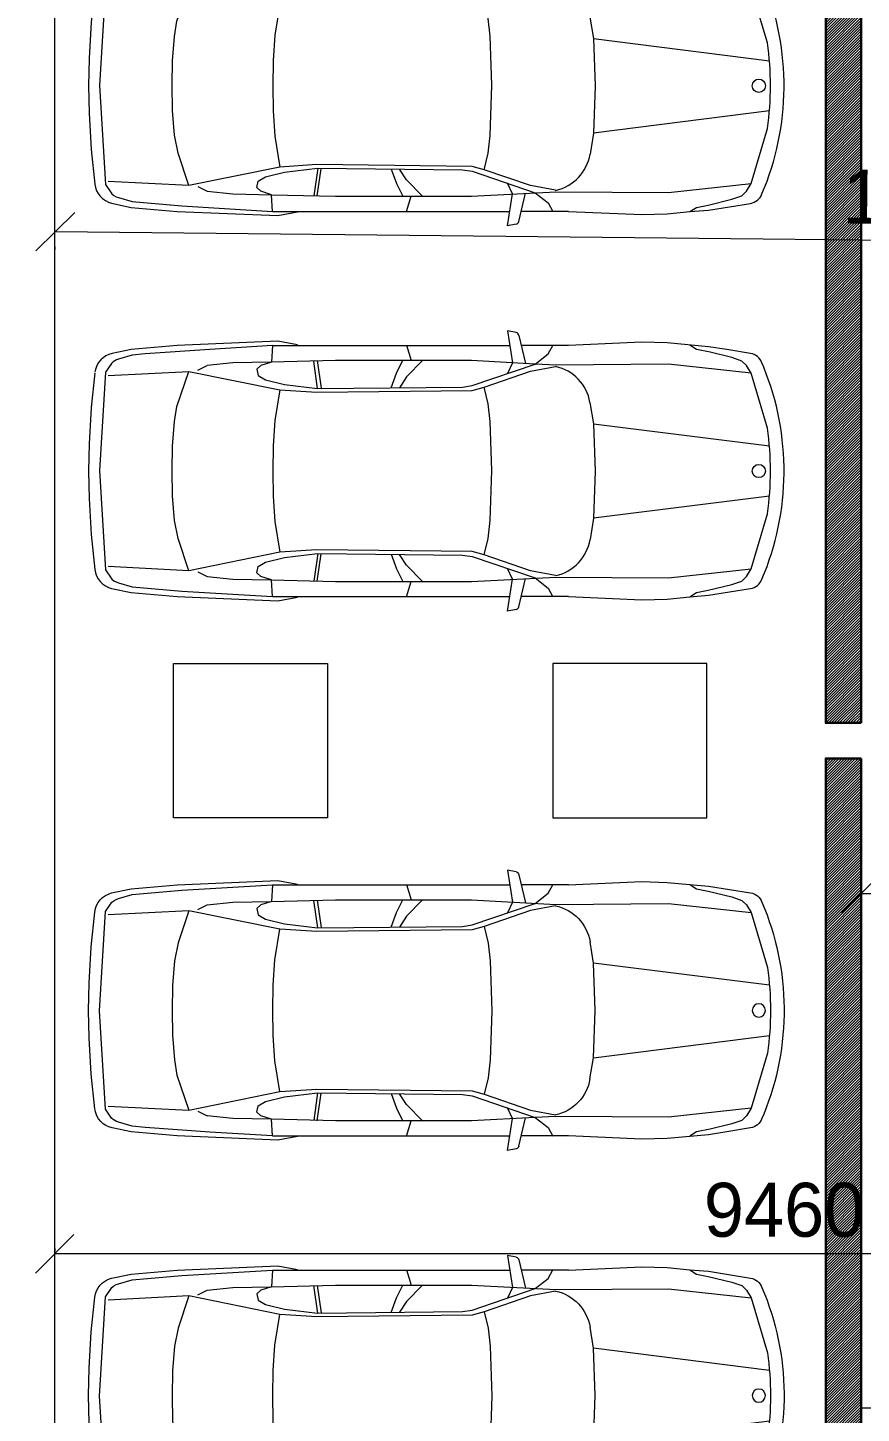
# Model space of a CAD drawing. Header units: metres. Extents: x 5205117 to 5948571, y 646915 to 1143748.
# Drawn here: x 5289672 to 5295077, y 1011326 to 1020317 of the extents above; entities that cross this region are included whole.
import ezdxf

# ---------------------------------------------------------------- set-up
doc = ezdxf.new("R2010")
doc.units = ezdxf.units.M
doc.header["$MEASUREMENT"] = 0
doc.header["$PDMODE"] = 35
doc.header["$PDSIZE"] = 10
for name, pattern in [('DASHED', [0.75, 0.5, -0.25]), ('DOT', [0.25, 0, -0.25]), ('DOT2', [0.125, 0, -0.125])]:
    doc.linetypes.add(name, pattern=pattern)
doc.layers.get('0').update_dxf_attribs({"color": 1, "linetype": 'DASHED', "lineweight": 30})
for name, color, linetype, lineweight in [('A-Elevation 2', 163, 'Continuous', 9), ('CAR', 251, 'Continuous', 0), ('landscape lines', 7, 'Continuous', 0), ('road ht', 8, 'Continuous', 5), ('WALL', 7, 'Continuous', 30), ('WALL HATCH', 252, 'Continuous', 0)]:
    doc.layers.add(name, color=color, linetype=linetype, lineweight=lineweight)
doc.styles.get("Standard").update_dxf_attribs({"font": 'GOTHIC.TTF'})
doc.dimstyles.get("Standard").update_dxf_attribs({"dimtxt": 2, "dimasz": 1, "dimexe": 0, "dimexo": 0, "dimgap": 0.1, "dimtad": 1, "dimdsep": 46, "dimtxsty": 'Standard', "dimblk": 'OBLIQUE', "dimcen": 0.1, "dimclrd": 256, "dimclre": 256, "dimclrt": 256, "dimadec": 0, "dimazin": 0, "dimtfac": 1, "dimtofl": 0, "dimtmove": 1, "dimatfit": 2, "dimldrblk": 'OPEN90', "dimfxl": 1, "dimtolj": 1, "dimtzin": 0, "dimlwd": -1, "dimlwe": -1, "dimarcsym": 0})

# ---------------------------------------------------------------- blocks, each defined once
blk = doc.blocks.new('A$C4CA47BB0')
at = {"layer": 'CAR'}
for p, q in [((-2.991567119879619, -0.3516633310682664), (-2.937115266826368, -0.3402373804092349)), ((-2.937115266826368, -0.3402373804092349), (-2.968129342465545, -0.5479710039053316)), ((-4.23915245812168, -0.4433533960382192), (-4.512537461981992, -0.4867865871019603)), ((-4.119777241818156, -0.4335420214993064), (-4.23915245812168, -0.4433533960382192)), ((-4.119777241818156, -0.4335420214993064), (-4.161233670527508, -0.460955191476387)), ((-3.971470406830122, -0.4191985354336794), (-4.119777241818156, -0.4335420214993064)), ((-3.806537173546531, -0.4138500242424925), (-3.971470406830122, -0.4191985354336794)), ((-3.33223402553449, -0.434919695935605), (-3.806537173546531, -0.4138500242424925)), ((-3.33223402553449, -0.434919695935605), (-3.025185747348587, -0.434919695935605)), ((-3.199901198038788, -0.4903729141969961), (-3.231295683119242, -0.4343948675777938)), ((-3.00991424447966, -0.369602255830614), (-3.052684110818518, -0.5525249832808186)), ((-1.411737642163643, -0.434919695935605), (-2.951252830658632, -0.434919695935605)), ((-2.282170936856346, -0.4340686721770908), (-2.312277496794195, -0.5325705718460085)), ((-1.446908886851815, -0.4075885303900577), (-1.574946504506442, -0.4308814333089686)), ((-0.7938825493911279, -0.434919695935605), (-1.446908886851815, -0.4075885303900577)), ((-1.411737642163643, -0.434919695935605), (-1.405389132494747, -0.5429960684505204)), ((-0.8235004996040514, -0.4708066570692608), (-1.411737642163643, -0.434919695935605)), ((-0.4965825478921033, -0.4608185174256505), (-0.7938825493911279, -0.434919695935605)), ((-4.455077868648004, -0.5361714775062865), (-4.486498321801264, -0.5659226849147672)), ((-4.391557236740482, -0.5134398493537446), (-4.455077868648004, -0.5361714775062865)), ((-4.236782530078926, -0.4760002710045228), (-4.391557236740482, -0.5134398493537446)), ((-4.161233670527508, -0.460955191476387), (-4.236782530078926, -0.4760002710045228)), ((-2.703552525612395, -0.5325705718460085), (-3.248851464961263, -0.5621650596731342)), ((-3.11527171454145, -0.5557924042586819), (-3.199901198038788, -0.4903729141969961)), ((-1.821557061784915, -0.5325705718460085), (-2.703552525612395, -0.5325705718460085)), ((-2.384852329003479, -0.5325705718460085), (-2.282170936856346, -0.6395535519532132)), ((-2.216802927358003, -0.6154551832914876), (-2.257087148293067, -0.5325705718460085)), ((-1.405389132494747, -0.5429960684505204), (-1.821557061784915, -0.5325705718460085)), ((-1.702293918202485, -0.5355591777570226), (-1.728194562010685, -0.7116700705082621)), ((-1.705928992374538, -0.7149429584478639), (-1.679632449393466, -0.536125919490587)), ((-0.5024791220293992, -0.4986662956089276), (-0.8235004996040514, -0.4708066570692608)), ((-0.413251923460848, -0.5239601066368778), (-0.5024791220293992, -0.4986662956089276)), ((-0.3692986876267241, -0.4879619839412044), (-0.4965825478921033, -0.4608185174256505)), ((-4.516194859586903, -0.6147335443038173), (-4.622074880100627, -0.9716824296428968)), ((-3.979561966223628, -0.5570188260753639), (-4.516194859586903, -0.6147335443038173)), ((-4.486498321801264, -0.5659226849147672), (-4.516194859586903, -0.6147335443038173)), ((-3.248851464961263, -0.5621650596731342), (-3.979561966223628, -0.5570188260753639)), ((-3.248209552501066, -0.5716921521816403), (-3.086220733852315, -0.6028975714925764)), ((-2.708015844533293, -0.6954003914852365), (-3.11527171454145, -0.5557924042586819)), ((-3.086220733852315, -0.6028975714925764), (-2.785196136674131, -0.7053229275807098)), ((-2.968129342465545, -0.5479710039053316), (-2.935410030253479, -0.6175818315241486)), ((-2.182683617285875, -0.7097785016430862), (-2.216802927358003, -0.6154551832914876)), ((-1.459355792665519, -0.7227443132760527), (-0.8694578325939799, -0.6032656802690326)), ((-1.405389132494747, -0.5429960684505204), (-1.335718168294988, -0.5660994500194647)), ((-1.155897486223693, -0.5485049438611895), (-1.405389132494747, -0.5429960684505204)), ((-1.335718168294988, -0.5660994500194647), (-1.310824812237115, -0.5892757244164386)), ((-1.310824812237115, -0.5892757244164386), (-1.319838010314925, -0.6300465049716877)), ((-0.9885196097475271, -0.5660994500194647), (-1.155897486223693, -0.5485049438611895)), ((-0.9285484029387587, -0.595741318184082), (-0.9885196097475271, -0.5660994500194647)), ((-0.8694578325939799, -0.6032656802690326), (-0.3464246906714834, -0.6294688293146464)), ((-0.8694578325939799, -0.6032656802690326), (-0.7997643171765956, -0.8122895068026992)), ((-0.3286374741073814, -0.608530364710532), (-0.3658465288899606, -0.554970537632471)), ((-0.2905997189918708, -1.252655121228599), (-0.3286374741073814, -0.608530364710532)), ((-0.2361556108044169, -0.8369928859301581), (-0.2604740246842994, -0.6118761454781634)), ((-2.785196136674131, -0.7053229275807098), (-2.810944161128646, -0.8129619431347237)), ((-2.785196136674131, -0.7053229275807098), (-2.706967098980385, -0.7271689078843337)), ((-2.64346560143531, -0.7047871653030597), (-2.708015844533293, -0.6954003914852365)), ((-1.704436056157647, -0.7149593593348982), (-2.64346560143531, -0.7047871653030597)), ((-2.282170936856346, -0.6395535519532132), (-2.236429776652585, -0.7091971813460987)), ((-1.491078751050736, -0.6884136140015471), (-1.704436056157647, -0.7149593593348982)), ((-1.366186914467107, -0.6583726576063782), (-1.491078751050736, -0.6884136140015471)), ((-1.319838010314925, -0.6300465049716877), (-1.366186914467107, -0.6583726576063782)), ((-3.494170452457183, -0.9429863459099579), (-3.471569120234562, -0.8053154855642788)), ((-2.706967098980385, -0.7271689078843337), (-1.699226041338988, -0.7380846087526152)), ((-1.699226041338988, -0.7380846087526152), (-1.459355792665519, -0.7227443132760527)), ((-1.428274746747775, -0.9226109783958236), (-1.459355792665519, -0.7227443132760527)), ((-2.810944161128646, -0.8129619431347237), (-2.824308605406259, -0.9283239537271584)), ((-0.7997643171765956, -0.8122895068026992), (-0.7771700464454623, -0.9293189408163016)), ((-0.2226601872243918, -1.072504143536207), (-0.2361556108044169, -0.8369928859301581)), ((-4.635226568447251, -1.087376102595954), (-3.494170452457183, -0.9429863459099579)), ((-3.50375449249259, -1.25), (-3.494170452457183, -0.9429863459099579)), ((-2.824308605406259, -0.9283239537271584), (-2.834001073520994, -1.253956258195103)), ((-1.416734901044037, -1.086279065548297), (-1.428274746747775, -0.9226109783958236)), ((-0.7771700464454623, -0.9293189408163016), (-0.7646226851975368, -1.088748310068695)), ((-0.218342198373648, -1.250001822321792), (-0.2226601872243918, -1.072504143536207)), ((-1.4146597333729, -1.246767203114359), (-1.416734901044037, -1.086279065548297)), ((-0.7646226851975368, -1.088748310068695), (-0.7622267890892542, -1.253236441527406)), ((-4.729999999999563, -1.25), (-4.729925284855199, -1.25)), ((-3.494170452457183, -1.557017298735445), (-3.50375449249259, -1.25)), ((-2.834001073520994, -1.253956258195103), (-2.830616112860298, -1.380616656997518)), ((-1.416734901044037, -1.413722756773495), (-1.4146597333729, -1.246767203114359)), ((-0.7622267890892542, -1.253236441527406), (-0.7646226851975373, -1.41125533457307)), ((-0.3286374741073814, -1.891473279931233), (-0.2905997189918708, -1.252655121228599)), ((-0.2226601872243918, -1.427499501105558), (-0.218342198373648, -1.250001822321792)), ((-3.494170452457183, -1.557017298735445), (-4.635226568447251, -1.412625719724019)), ((-2.830616112860298, -1.380616656997518), (-2.824308605406259, -1.571677868598272)), ((-1.428274746747775, -1.577392666245942), (-1.416734901044037, -1.413722756773495)), ((-0.7646226851975373, -1.41125533457307), (-0.7771700464454627, -1.570684703827283)), ((-0.2361556108044172, -1.663008936391634), (-0.2226601872243918, -1.427499501105558)), ((-4.622074880100627, -1.528319392678895), (-4.516194859586903, -1.885270100339767)), ((-3.471106250783123, -1.694609799287718), (-3.494170452457183, -1.557017298735445)), ((-2.824308605406259, -1.571677868598272), (-2.810944161128646, -1.687039879187068)), ((-1.45935579266552, -1.777257509049377), (-1.428274746747775, -1.577392666245942)), ((-0.7771700464454627, -1.570684703827283), (-0.7929757170659288, -1.669490931048131)), ((-2.810944161128646, -1.687039879187068), (-2.785196136674131, -1.794678894739263)), ((-0.7929757170659288, -1.669490931048131), (-0.8694578325939804, -1.89673614205276)), ((-0.2604740246842994, -1.888127499163602), (-0.2361556108044172, -1.663008936391634)), ((-2.785196136674131, -1.794678894739263), (-3.086220733852315, -1.897106073151008)), ((-2.706967098980385, -1.772832914441096), (-2.785196136674131, -1.794678894739263)), ((-2.64346560143531, -1.795214657020551), (-2.708015844533293, -1.804601430838375)), ((-1.699226041338989, -1.761917213572815), (-2.706967098980385, -1.772832914441096)), ((-1.704436056157647, -1.785042462990532), (-2.64346560143531, -1.795214657020551)), ((-2.282170936856346, -1.860448270370398), (-2.236429776652585, -1.790806463299305)), ((-2.182683617285875, -1.790223320680525), (-2.216802927358003, -1.884548461350278)), ((-1.701894374393305, -1.967150613092599), (-1.728194562010686, -1.788333574137141)), ((-1.491078751050736, -1.811588208322064), (-1.704436056157647, -1.785042462990532)), ((-1.704436056157647, -1.785042462990532), (-1.679632449393466, -1.963875902834843)), ((-1.45935579266552, -1.777257509049377), (-1.699226041338989, -1.761917213572815)), ((-0.8694578325939804, -1.89673614205276), (-1.45935579266552, -1.777257509049377)), ((-4.516194859586903, -1.885270100339767), (-4.486498321801264, -1.934079137408844)), ((-4.516194859586903, -1.885270100339767), (-3.979561966223628, -1.942984818566401)), ((-2.708015844533293, -1.804601430838375), (-3.11527171454145, -1.944211240386721)), ((-2.968144376609416, -1.952027173778333), (-2.935420964178775, -1.882414523834086)), ((-2.386665993659335, -1.969319174701013), (-2.282170936856346, -1.860448270370398)), ((-2.216802927358003, -1.884548461350278), (-2.258005142333786, -1.969319174701013)), ((-1.366186914467107, -1.841630987037206), (-1.491078751050736, -1.811588208322064)), ((-1.319838010314925, -1.869955317353742), (-1.366186914467107, -1.841630987037206)), ((-1.310824812237115, -1.910726097907173), (-1.319838010314925, -1.869955317353742)), ((-0.3464246906714834, -1.870532993008965), (-0.8694578325939804, -1.89673614205276)), ((-4.598383344531612, -1.923061386583868), (-4.586388374244052, -1.951834007786601)), ((-4.486498321801264, -1.934079137408844), (-4.455077868648004, -1.963832167139117)), ((-4.455077868648004, -1.963832167139117), (-4.391557236740482, -1.986563795288021)), ((-3.979561966223628, -1.942984818566401), (-3.248851464961263, -1.937836762648658)), ((-3.248851464961263, -1.937836762648658), (-3.11527171454145, -1.944211240386721)), ((-3.086220733852315, -1.897106073151008), (-3.248209552501066, -1.928309670138333)), ((-3.11527171454145, -1.944211240386721), (-3.199901198038788, -2.009628908122977)), ((-3.11527171454145, -1.944211240386721), (-2.703552525612395, -1.967433072799395)), ((-3.009936567905243, -2.130392277207648), (-3.052695044741995, -1.947471372079235)), ((-2.937138045836036, -2.159758974950819), (-2.968144376609416, -1.952027173778333)), ((-2.703552525612395, -1.967433072799395), (-1.821557061784915, -1.967433072799395)), ((-2.282170936856346, -2.06593315014652), (-2.312277496794195, -1.967433072799395)), ((-1.821557061784915, -1.967433072799395), (-1.405389132494747, -1.95700575387491)), ((-1.411737642163644, -2.065083948709798), (-1.405389132494747, -1.95700575387491)), ((-1.405389132494747, -1.95700575387491), (-1.335718168294989, -1.933902372304146)), ((-1.405389132494747, -1.95700575387491), (-1.155897486223694, -1.951498700780576)), ((-1.335718168294989, -1.933902372304146), (-1.310824812237115, -1.910726097907173)), ((-1.155897486223694, -1.951498700780576), (-0.9885196097475275, -1.933902372304146)), ((-0.9285472639912771, -1.904262326457683), (-0.9885196097475275, -1.933902372304146)), ((-0.5024791220293992, -2.001335526711102), (-0.4133302832469781, -1.975770189903471)), ((-0.3692278449143487, -1.948480937737259), (-0.3286374741073814, -1.891473279931233)), ((-4.512537461981992, -2.013215235219832), (-4.358796466727654, -2.039112234389904)), ((-4.391557236740482, -1.986563795288021), (-4.250923738552956, -2.020351443001346)), ((-4.358796466727654, -2.039112234389904), (-4.239152458121681, -2.056650248607184)), ((-4.250923738552956, -2.020351443001346), (-4.161233670527508, -2.039046630845405)), ((-4.239152458121681, -2.056650248607184), (-3.971470406830122, -2.080803286886294)), ((-4.161233670527508, -2.039046630845405), (-4.119777241818157, -2.066457978500694)), ((-3.806537173546531, -2.086153620399273), (-3.33223402553449, -2.065082126389825)), ((-3.33223402553449, -2.065082126389825), (-3.025200781492458, -2.065082126389825)), ((-3.199901198038788, -2.009628908122977), (-3.231295683119242, -2.065605132422206)), ((-1.411737642163644, -2.065083948709798), (-2.951267864802503, -2.065082126389825)), ((-1.446908886851816, -2.092415114255346), (-0.7938825493911283, -2.065083948709798)), ((-1.411737642163644, -2.065083948709798), (-1.006859445064038, -2.03926895396944)), ((-1.006859445064038, -2.03926895396944), (-0.587145963101648, -2.009966037447157)), ((-0.7938825493911283, -2.065083948709798), (-0.4965825478921033, -2.039183304896142)), ((-0.587145963101648, -2.009966037447157), (-0.5024791220293992, -2.001335526711102)), ((-0.4965825478921033, -2.039183304896142), (-0.3731241943169152, -2.012910907666082)), ((-3.971470406830122, -2.080803286886294), (-3.806537173546531, -2.086153620399273)), ((-2.991581698444861, -2.148333024293606), (-2.937138045836036, -2.159758974950819)), ((-1.574946504506443, -2.069120389012824), (-1.446908886851816, -2.092415114255346))]:
    blk.add_line(p, q, dxfattribs=at)
at = {"layer": 'CAR', "linetype": 'DOT', "ltscale": 200}
blk.add_lwpolyline([(-5.000000000000001, -2.5), (0, -2.5), (0, 0), (-5, 0)], close=True, dxfattribs=at)
at = {"layer": 'CAR'}
blk.add_circle((-4.566302300139796, -1.249998177680027), 0.04299394059769752, dxfattribs=at)
for centre, radius, start, end in [((-2.986655510068886, -0.3750400607405027), 0.02388629608166429, 101.8560145927784, 166.8450830646642), ((-4.496660948649151, -0.5810023885314877), 0.09554134974888392, 99.56185476926768, 159.9007449463977), ((-0.4396678284447262, -0.61607295000249), 0.0958247381144163, 34.7318926638975, 73.99907725951901), ((-0.4029587728946353, -0.6272674659339827), 0.1433131759158288, 6.16525159085062, 76.41699488329039), ((-2.943378127420146, -1.249998177680027), 1.78663175302919, 156.8697197759447, 202.1307612114779), ((-3.18715953184801, -0.8530675766414788), 0.288391726814776, 102.2413048067315, 170.4690512149974), ((-2.689220884625684, -1.250001822321792), 1.952793861006529, 171.8060920894292, 188.1938001605358), ((-3.18715953184801, -1.646936068003924), 0.287920138940791, 189.5309122793852, 257.7586450550641), ((-4.496660948649151, -1.919001256110278), 0.09554152472623277, 200.099348938389, 260.4381452307323), ((-0.4396678284447262, -1.883930694639275), 0.0955411491597455, 286.0012005063302, 317.4973570530997), ((-0.4029587728946353, -1.872736178707783), 0.1433137316082339, 282.0139402735163, 351.7917600206507), ((-2.986677833499925, -2.124956294623189), 0.02388556084065407, 193.1504116226357, 258.1420177111038)]:
    blk.add_arc(centre, radius, start, end, dxfattribs=at)
blk = doc.blocks.new('_Oblique')
at = {"color": 0, "linetype": 'ByBlock', "lineweight": -2}
blk.add_line((-0.5, -0.5), (0.5, 0.5), dxfattribs=at)
blk = doc.blocks.new('*D94')
at = {"layer": 'Defpoints', "color": 0, "ltscale": 5, "transparency": 16777216}
for p in [(5299076.837203078, 1015870.033088686), (5295076.855469342, 1015422.944168129), (5299076.837203078, 1014698.561998946)]:
    blk.add_point(p, dxfattribs=at)
at = {"layer": 'road ht', "linetype": 'DOT2', "ltscale": 5, "transparency": 16777216}
for p, q in [((5299076.837203078, 1015870.033088686), (5299076.837203078, 1014698.561998946)), ((5295076.855469342, 1015422.944168129), (5295076.855469342, 1014698.561998946))]:
    blk.add_line(p, q, dxfattribs=at)
at = {"layer": 'road ht', "color": 1, "ltscale": 5, "transparency": 16777216}
blk.add_line((5295076.855469342, 1014698.561998946), (5299076.837203078, 1014698.561998946), dxfattribs=at)
at = {"layer": 'road ht', "color": 1, "ltscale": 5, "transparency": 16777216, "xscale": 250, "yscale": 250, "zscale": 250, "rotation": 180}
blk.add_blockref('_Oblique', (5295076.855469342, 1014698.561998946), dxfattribs=at)
at = {"layer": 'road ht', "color": 1, "ltscale": 5, "transparency": 16777216, "xscale": 250, "yscale": 250, "zscale": 250}
blk.add_blockref('_Oblique', (5299076.837203078, 1014698.561998946), dxfattribs=at)
at = {"layer": 'road ht', "color": 1, "ltscale": 5, "transparency": 16777216, "insert": (5297076.84633621, 1014982.365533956), "char_height": 350, "attachment_point": 5}
blk.add_mtext('\\A1;4000', dxfattribs=at)
blk = doc.blocks.new('_Open90')
at = {"color": 0, "linetype": 'ByBlock', "lineweight": -2}
for p, q in [((-0.5, 0.5), (0, 0)), ((0, 0), (-1, 0)), ((0, 0), (-0.5, -0.5))]:
    blk.add_line(p, q, dxfattribs=at)
blk = doc.blocks.new('*D65')
at = {"layer": 'Defpoints', "color": 0, "ltscale": 5, "transparency": 16777216}
for p in [(5289846.874224629, 1027525.266908885), (5289846.874224629, 1027525.266908885), (5301356.837203078, 1018870.266908886)]:
    blk.add_point(p, dxfattribs=at)
at = {"layer": 'road ht', "color": 1, "ltscale": 5, "transparency": 16777216}
blk.add_line((5301356.837203078, 1018870.266908886), (5289846.874224629, 1027525.266908885), dxfattribs=at)
at = {"layer": 'road ht', "linetype": 'DOT2', "ltscale": 5, "transparency": 16777216}
blk.add_line((5301356.837203078, 1018870.266908886), (5301356.837203078, 1018870.266908886), dxfattribs=at)
at = {"layer": 'road ht', "color": 1, "ltscale": 5, "transparency": 16777216, "xscale": 250, "yscale": 250, "zscale": 250}
for p, rotation in [((5289846.874224629, 1027525.266908885), 143.0583991166751), ((5301356.837203078, 1018870.266908886), 323.058399116675)]:
    blk.add_blockref('_Oblique', p, dxfattribs=dict(at, rotation=rotation))
at = {"layer": 'road ht', "color": 1, "ltscale": 5, "transparency": 16777216, "insert": (5295772.42183591, 1023424.596458307), "char_height": 350, "attachment_point": 5, "rotation": 323.0583991166751}
blk.add_mtext('\\A1;14401', dxfattribs=at)
blk = doc.blocks.new('*D66')
at = {"layer": 'Defpoints', "color": 0, "ltscale": 5, "transparency": 16777216}
for p in [(5289850.017242163, 1018993.481533632), (5289846.855469342, 1018690.300714018), (5301356.837203078, 1018570.266908886)]:
    blk.add_point(p, dxfattribs=at)
at = {"layer": 'road ht', "linetype": 'DOT2', "ltscale": 5, "transparency": 16777216}
for p, q in [((5289846.855469342, 1018690.300714018), (5289850.017242163, 1018993.481533632)), ((5301356.837203078, 1018570.266908886), (5301359.998975899, 1018873.4477285))]:
    blk.add_line(p, q, dxfattribs=at)
at = {"layer": 'road ht', "color": 1, "ltscale": 5, "transparency": 16777216}
blk.add_line((5301359.998975899, 1018873.4477285), (5289850.017242163, 1018993.481533632), dxfattribs=at)
at = {"layer": 'road ht', "color": 1, "ltscale": 5, "transparency": 16777216, "xscale": 250, "yscale": 250, "zscale": 250}
for p, rotation in [((5289850.017242163, 1018993.481533632), 179.4025028635976), ((5301359.998975899, 1018873.4477285), 359.4025028635976)]:
    blk.add_blockref('_Oblique', p, dxfattribs=dict(at, rotation=rotation))
at = {"layer": 'road ht', "color": 1, "ltscale": 5, "transparency": 16777216, "insert": (5295607.921739522, 1019212.851206338), "char_height": 350, "attachment_point": 5, "rotation": 359.40250286359765}
blk.add_mtext('\\A1;11511', dxfattribs=at)
blk = doc.blocks.new('*D69')
at = {"layer": 'Defpoints', "color": 0, "ltscale": 5, "transparency": 16777216}
for p in [(5299306.837203078, 1012360.266908885), (5289846.855933366, 1007325.266908868), (5289846.855933366, 1007325.266908868)]:
    blk.add_point(p, dxfattribs=at)
at = {"layer": 'road ht', "color": 1, "ltscale": 5, "transparency": 16777216}
blk.add_line((5299306.837203078, 1012360.266908886), (5289846.855933366, 1007325.266908868), dxfattribs=at)
at = {"layer": 'road ht', "linetype": 'DOT2', "ltscale": 5, "transparency": 16777216}
blk.add_line((5299306.837203078, 1012360.266908885), (5299306.837203078, 1012360.266908886), dxfattribs=at)
at = {"layer": 'road ht', "color": 1, "ltscale": 5, "transparency": 16777216, "xscale": 250, "yscale": 250, "zscale": 250}
for p, rotation in [((5299306.837203078, 1012360.266908886), 28.02378635388294), ((5289846.855933366, 1007325.266908868), 208.0237863538829)]:
    blk.add_blockref('_Oblique', p, dxfattribs=dict(at, rotation=rotation))
at = {"layer": 'road ht', "color": 1, "ltscale": 5, "transparency": 16777216, "insert": (5294443.504860751, 1010093.295221714), "char_height": 350, "attachment_point": 5, "rotation": 28.02378635388291}
blk.add_mtext('\\A1;10716', dxfattribs=at)
blk = doc.blocks.new('*D70')
at = {"layer": 'Defpoints', "color": 0, "ltscale": 5, "transparency": 16777216}
for p in [(5289846.85481387, 1012475.264852495), (5299306.837203076, 1012475.266908886), (5289846.85483891, 1012360.077522412)]:
    blk.add_point(p, dxfattribs=at)
at = {"layer": 'road ht', "linetype": 'DOT2', "ltscale": 5, "transparency": 16777216}
for p, q in [((5289846.85481387, 1012475.264852495), (5289846.85483891, 1012360.077522412)), ((5299306.837203076, 1012475.266908886), (5299306.837228116, 1012360.079578803))]:
    blk.add_line(p, q, dxfattribs=at)
at = {"layer": 'road ht', "color": 1, "ltscale": 5, "transparency": 16777216}
blk.add_line((5299306.837228116, 1012360.079578803), (5289846.85483891, 1012360.077522412), dxfattribs=at)
at = {"layer": 'road ht', "color": 1, "ltscale": 5, "transparency": 16777216, "xscale": 250, "yscale": 250, "zscale": 250}
for p, rotation in [((5289846.85483891, 1012360.077522412), 180.0000124548361), ((5299306.837228116, 1012360.079578803), 1.245483612244413e-05)]:
    blk.add_blockref('_Oblique', p, dxfattribs=dict(at, rotation=rotation))
at = {"layer": 'road ht', "color": 1, "ltscale": 5, "transparency": 16777216, "insert": (5294576.84597182, 1012643.882085618), "char_height": 350, "attachment_point": 5, "rotation": 1.245483616022604e-05}
blk.add_mtext('\\A1;9460', dxfattribs=at)

msp = doc.modelspace()

# ---------------------------------------------------------------- hatches: boundary and pattern name
at = {"layer": 'WALL HATCH', "ltscale": 10}
h = msp.add_hatch(dxfattribs=at)
h.set_pattern_fill('ANSI31', color=256, scale=100, angle=180)
h.set_pattern_definition([(225, (2847143.235356959, -169164.4653801288), (8.83883476483184, -8.838834764831851), [])])
h.paths.add_polyline_path([(5295076.855469342, 1015575.300714018), (5295076.855469342, 1009229.907070937), (5294846.855469342, 1009229.907070937), (5294846.855469342, 1015575.300714018)])
h.paths.add_polyline_path([(5295076.855469342, 1015805.300714077), (5295076.855469342, 1022150.694357159), (5294846.855469342, 1022150.694357159), (5294846.855469342, 1015805.300714077)])

# ---------------------------------------------------------------- linework, layer by layer
at = {"layer": 'A-Elevation 2', "ltscale": 5}
for points in [[(5291616.855469342, 1016190.300714018), (5291616.855469342, 1015190.300714018), (5290616.855469342, 1015190.300714018), (5290616.855469342, 1016190.300714018)], [(5293076.855469342, 1016190.300714018), (5293076.855469342, 1015190.300714018), (5294076.855469342, 1015190.300714018), (5294076.855469342, 1016190.300714018)]]:
    msp.add_lwpolyline(points, close=True, dxfattribs=at)
at = {"layer": 'landscape lines', "ltscale": 0.01}
msp.add_line((5289846.855469342, 1009459.907070937), (5289846.852269461, 1024180.266908887), dxfattribs=at)
msp.add_lwpolyline([(5295076.855469342, 1011360.266908886), (5305101.879276556, 1011360.266908886), (5305101.837203282, 1012360.155190091)], dxfattribs=at)
at = {"layer": 'WALL'}
for points in [[(5295076.855469342, 1015805.300714077), (5295076.855469342, 1022150.694357159), (5294846.855469342, 1022150.694357159), (5294846.855469342, 1015805.300714077)], [(5295076.855469342, 1015575.300714018), (5295076.855469342, 1009229.907070937), (5294846.855469342, 1009229.907070937), (5294846.855469342, 1015575.300714018)]]:
    msp.add_lwpolyline(points, close=True, dxfattribs=at)

# ---------------------------------------------------------------- block references
at = {"layer": 'CAR', "ltscale": 0.1, "xscale": 1000, "yscale": 1000, "zscale": 1000, "rotation": 180}
for p in [(5289846.855469342, 1018690.300714018), (5289846.855469342, 1016190.300714018)]:
    msp.add_blockref('A$C4CA47BB0', p, dxfattribs=at)
at = {"layer": 'CAR', "ltscale": 0.1, "xscale": -1000, "yscale": 1000, "zscale": 1000}
for p in [(5289846.855469342, 1015190.300714018), (5289846.855469342, 1012690.300714018)]:
    msp.add_blockref('A$C4CA47BB0', p, dxfattribs=at)

# ---------------------------------------------------------------- dimensions: what is measured, and where the dimension line sits
at = {"layer": 'road ht', "color": 12, "ltscale": 5}
for p1, p2, distance, picture, middle in [((5301356.837203078, 1018870.266908886), (5289846.874224629, 1027525.266908885), 0, '*D65', (5295772.42183591, 1023424.596458307)), ((5301356.837203078, 1018570.266908886), (5289846.855469342, 1018690.300714018), -303.19730570896263, '*D66', (5295607.921739522, 1019212.851206338)), ((5299306.837203078, 1012475.266908886), (5289846.85481387, 1012475.264852495), 115.18733008310937, '*D70', (5294576.84597182, 1012643.882085618)), ((5299306.837203078, 1012360.266908886), (5289846.855933366, 1007325.266908868), 0, '*D69', (5294443.504860751, 1010093.295221714))]:
    dim = msp.add_aligned_dim(p1=p1, p2=p2, distance=distance, dimstyle='Standard', override={"dimtxt": 350, "dimasz": 250, "dimgap": 100, "dimdec": 0, "dimclrd": 1, "dimclrt": 1, "dimtdec": 0, "dimfxl": 0.1}, dxfattribs=at)
    dim.commit()
    dim.dimension.update_dxf_attribs({"geometry": picture, "text_midpoint": middle})
dim = msp.add_linear_dim(base=(5299076.837203078, 1014698.561998946), p1=(5295076.855469342, 1015422.944168129), p2=(5299076.837203078, 1015870.033088686), dimstyle='Standard', override={"dimtxt": 350, "dimasz": 250, "dimgap": 100, "dimdec": 0, "dimclrd": 1, "dimclrt": 1, "dimtdec": 0, "dimfxl": 0.1}, dxfattribs=at)
dim.commit()
dim.dimension.update_dxf_attribs({"geometry": '*D94', "text_midpoint": (5297076.84633621, 1014982.365533956)})

doc.saveas('drawing.dxf')
